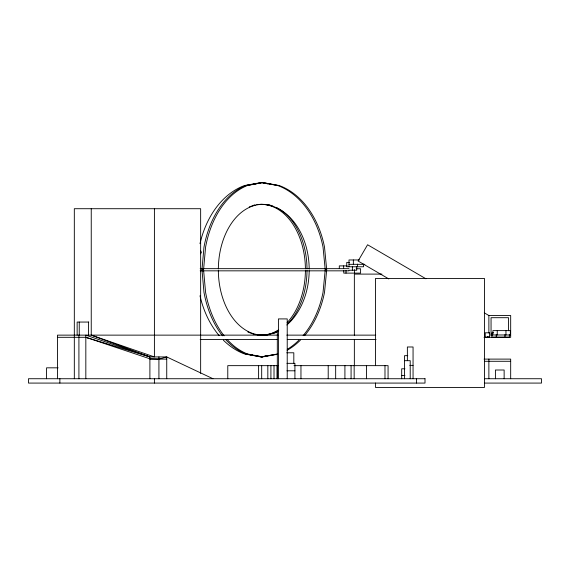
<?xml version="1.0" encoding="UTF-8"?>
<svg xmlns="http://www.w3.org/2000/svg" width="570" height="570" viewBox="0 0 570 570"><rect width="100%" height="100%" fill="white"/><g stroke="black" fill="none" stroke-linecap="round" stroke-linejoin="round"><path stroke-width="0.85" d="M222.507 335.815A87.189 59.116 -90 0 1 203.974 292.31L201.965 269.745L203.974 247.173A87.189 59.116 -90 0 1 245.777 185.528L262.685 182.557L279.207 185.528A87.189 64.082 -90 0 1 324.522 247.173L326.703 269.745L324.522 292.31A87.189 64.082 -90 0 1 304.601 335.616M224.11 335.815A87.189 59.116 -90 0 1 205.578 292.31L203.561 269.745L205.578 247.173A87.189 59.116 -90 0 1 247.38 185.528L262.685 182.557L277.982 185.528M199.984 243.689A87.189 64.082 -90 0 1 244.559 185.528L261.145 182.557L277.725 185.528A87.189 64.082 -90 0 1 323.04 247.173L325.228 269.745L323.04 292.31A87.189 64.082 -90 0 1 303.119 335.616M200.562 253.814L201.402 252.303L200.562 250.793M225.977 339.898A87.189 59.116 -90 0 0 245.777 353.956L261.081 356.927L266.105 355.958M261.081 356.927L276.272 354.291M246.033 185.528L251.021 184.63M252.681 184.338L260.989 182.849M262.62 182.557L261.081 182.557M277.725 353.956L261.145 356.927L244.559 353.956A87.189 64.082 -90 0 1 223.362 340.162M254.341 355.445L262.62 356.927L277.547 354.255M359.463 259.963L348.997 259.963L349.004 266.767M349.389 262.407L346.745 262.407L346.745 266.767L363.589 266.767L363.589 264.145M348.997 264.323L364.843 264.323M347.144 265.884L339.3 265.884L339.3 268.498M200.177 268.655L348.997 268.655M356.193 268.762L360.596 268.762L360.596 273.115L343.76 273.115L343.76 270.501M201.965 269.745L203.561 269.745M325.228 269.745L326.703 269.745M348.89 270.244L356.735 270.244L356.735 266.753M200.177 270.836L348.997 270.836M381.936 274.099L354.355 274.099L354.355 335.281M488.483 315.516L510.677 315.516L510.677 337.312L484.044 337.312M88.792 322.057L77.142 322.057L77.142 335.132M278.416 330.685L277.312 330.685L277.312 378.729M493.641 332.794L491.896 332.794L491.896 337.155L509.331 337.155L509.331 334.54M277.939 335.132L57.477 335.132L57.477 378.729M286.788 335.132L375.744 335.132M490.806 335.132L492.58 335.132M57.477 337.312L85.828 337.312L149.896 356.927L166.739 356.927L212.973 378.729M200.177 339.492L277.469 339.492M287.237 339.492L376.072 339.492M286.767 352.787L293.814 352.787L293.814 363.339M407.778 355.666L404.529 355.666L404.529 378.729M166.739 359.107L149.896 359.079M484.044 359.107L510.677 359.107L510.677 378.729M404.529 360.682L410.215 360.682L410.215 378.729M484.464 361.287L510.677 361.287M286.974 363.339L294.918 363.339L294.918 378.729M409.809 365.384L413.058 365.384M278.295 365.648L227.779 365.648L227.779 378.729M293.985 365.648L388.07 365.648L388.07 378.729M58.14 367.828L46.576 367.828L46.576 378.729M404.935 368.79L401.686 368.79L401.686 378.729M286.995 370.792L294.918 370.792M401.686 375.459L404.935 375.459M484.464 378.729L541.5 378.729L541.5 383.083L484.564 383.083M246.033 353.956L252.681 355.146M262.677 182.863L264.387 183.198M266.105 183.533L267.815 183.861M262.685 356.927L247.38 353.956A87.189 59.116 -90 0 1 227.58 339.898M87.516 337.846L85.828 337.312L149.896 358.794L158.923 359.107L166.739 356.927L166.739 378.729M149.896 378.729L149.896 356.927L85.828 335.132L85.828 378.729M91.243 208.713L91.243 335.132L154.406 356.927L154.406 208.713M91.243 335.132L149.896 356.927M425.925 278.794L367.586 244.758L358.095 261.024L388.797 278.93M484.272 312.83L488.875 315.516L488.875 332.951M487.343 336.414L488.875 337.312M508.497 330.771L508.497 317.697L491.055 317.697L491.055 335.132M505.961 330.614L505.961 334.975M504.97 334.54L504.97 337.155M504.136 378.729L504.136 370.008L495.416 370.008L495.416 378.729M497.24 330.614L497.24 334.975M496.256 334.54L496.256 337.155M488.875 359.107L488.875 378.729M416.513 378.729L416.513 383.083M413.058 378.729L413.058 346.988L407.372 346.988L407.372 360.682M384.985 365.648L384.985 378.729M375.48 365.292L375.48 278.459L484.464 278.459L484.464 387.443L375.48 387.443L375.48 383.011M366.489 365.648L366.489 378.729M357.426 264.145L357.426 266.767M354.433 269.631L354.433 273.115M354.355 339.713L354.355 365.427M354.162 365.648L354.162 378.729M353.357 259.963L353.357 264.323M352.374 266.753L352.374 270.244M351.077 365.648L351.077 378.729M346.011 270.501L346.011 273.115M344.914 365.648L344.914 378.729M343.66 265.884L343.66 268.498M335.666 365.648L335.666 378.729M328.206 365.648L328.206 378.729M325.962 268.655L325.962 270.836M300.96 365.648L300.96 378.729M287.223 378.729L287.223 318.915L278.416 318.915L278.416 378.729M277.098 365.648L277.098 378.729M274.013 365.648L274.013 378.729M270.914 365.648L270.914 378.729M267.829 365.648L267.829 378.729M261.687 365.648L261.687 378.729M258.602 365.648L258.602 378.729M202.763 268.655L202.763 270.836M200.647 373.386L200.647 208.713L74.321 208.713L74.321 378.729M158.923 356.927L158.923 378.729M154.406 378.729L154.406 383.083M88.428 322.057L88.428 335.132M79.251 322.057L79.251 335.132M78.916 335.132L78.916 378.729M59.871 378.729L59.871 383.083M300.404 340.162A87.189 64.082 -90 0 1 287.145 350.293M276.771 332.232A65.393 48.065 -90 0 1 272.695 333.678M269.382 334.483A65.393 48.065 -90 0 1 255.182 334.348M253.543 333.956A65.393 48.065 -90 0 1 247.85 331.968M249.275 206.924A65.393 48.065 -90 0 1 255.025 205.171M260.006 204.452A65.393 48.065 -90 0 1 270.059 205.143M298.922 340.162A87.189 64.082 -90 0 1 287.216 349.389M219.165 335.616A87.189 64.082 -90 0 1 199.984 295.794M259.364 204.395A65.393 48.065 -90 0 1 309.204 269.033M309.197 270.757A65.393 48.065 -90 0 1 286.831 325.007M277.661 331.149A65.393 48.065 -90 0 1 257.868 334.982M264.11 204.502A65.393 44.339 -90 0 1 305.413 268.869M305.413 270.565A65.393 44.339 -90 0 1 287.038 322.755M278.609 329.809A65.393 44.339 -90 0 1 272.011 333.115M271.213 333.4A65.393 44.339 -90 0 1 262.164 335.11M259.699 335.103A65.393 44.339 -90 0 1 258.046 334.982M256.393 334.768A65.393 44.339 -90 0 1 253.094 334.063M253.372 205.35A65.393 44.339 -90 0 1 255.018 204.965M256.678 204.673A65.393 44.339 -90 0 1 258.338 204.48M259.991 204.373A65.393 44.339 -90 0 1 261.637 204.359M265.713 204.502A65.393 44.339 -90 0 1 273.101 206.183M276.165 207.452A65.393 44.339 -90 0 1 307.016 268.869M307.016 270.565A65.393 44.339 -90 0 1 287.444 323.988M278.773 330.678A65.393 44.339 -90 0 1 274.355 332.823M271.206 333.913A65.393 44.339 -90 0 1 263.767 335.11M262.122 335.124A65.393 44.339 -90 0 1 218.346 270.615M218.346 268.919A65.393 44.339 -90 0 1 262.421 204.352M510.321 330.614L492.886 330.614L492.886 334.975L510.321 334.975L510.321 330.614M489.594 332.794L485.234 332.794L485.234 337.155L489.594 337.155L489.594 332.794M425.006 378.729L28.5 378.729L28.5 383.083L425.006 383.083L425.006 378.729"/></g></svg>
